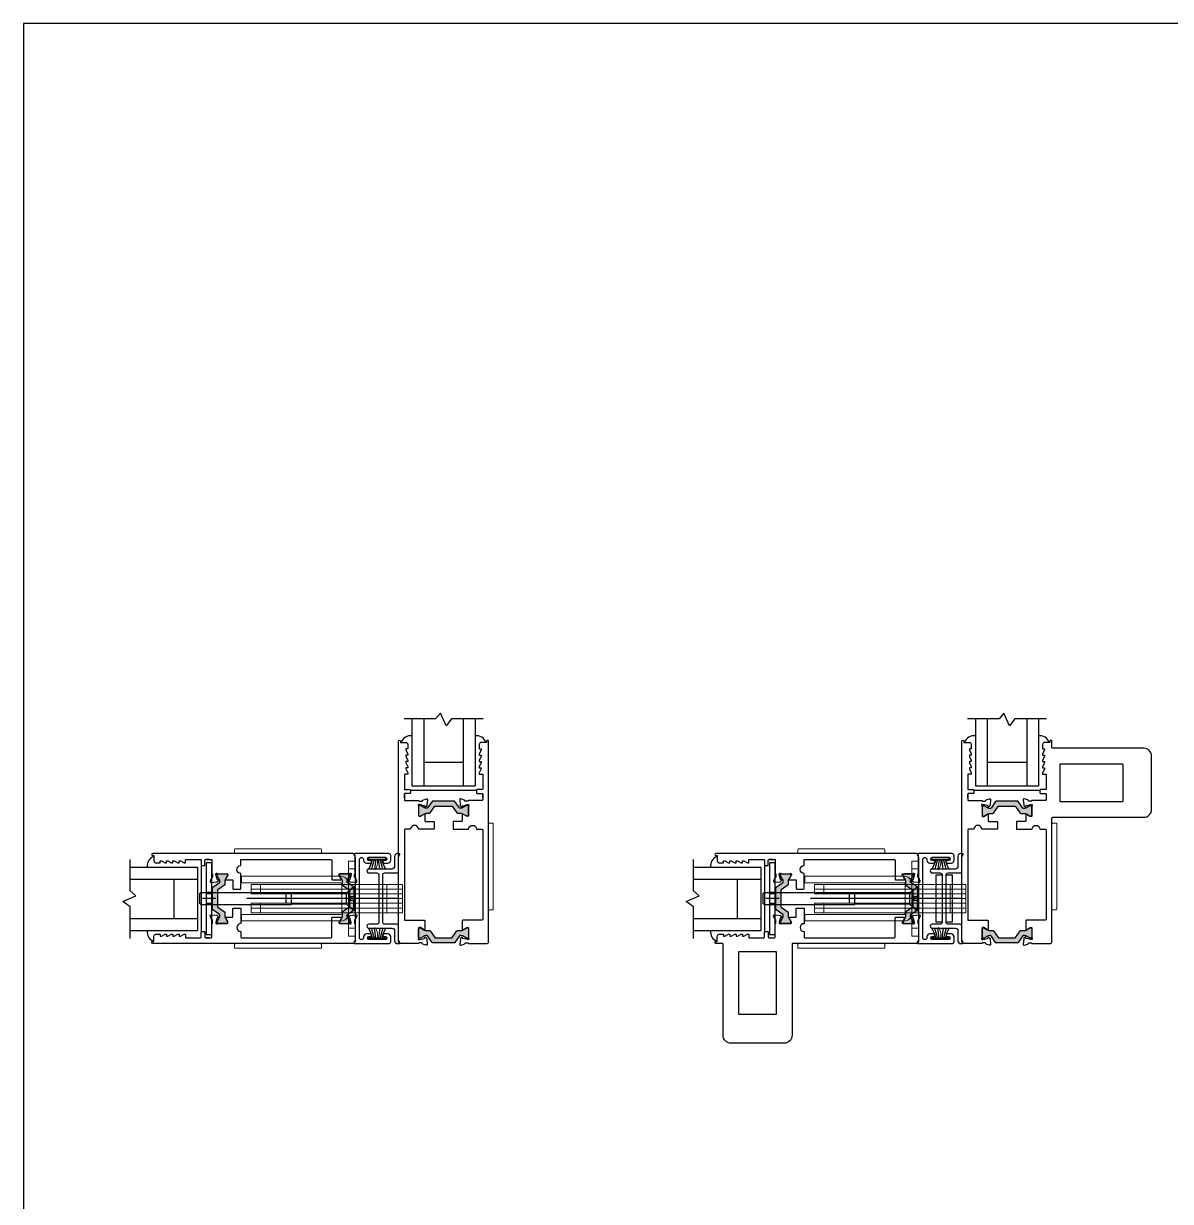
# Model space of a CAD drawing. Extents: x -60 to 43, y -8 to 33.
# Drawn here: x -19.94 to -1.78, y 14.77 to 33.43 of the extents above; entities that cross this region are included whole.
import ezdxf

# ---------------------------------------------------------------- set-up
doc = ezdxf.new("R2010")
doc.units = 0
doc.header["$LTSCALE"] = 0.25
doc.header["$MEASUREMENT"] = 0
doc.layers.get('0').update_dxf_attribs({"linetype": 'CONTINUOUS'})
for name, color, linetype in [('GLASS-VINYL', 7, 'CONTINUOUS'), ('I-STRUT', 7, 'CONTINUOUS'), ('SEAL', 7, 'CONTINUOUS'), ('TRACK', 7, 'CONTINUOUS'), ('VENT', 5, 'CONTINUOUS')]:
    doc.layers.add(name, color=color, linetype=linetype)
doc.layers.add('NO PLOT', color=40, linetype='CONTINUOUS', plot=False)
doc.styles.get("Standard").update_dxf_attribs({"font": 'simplex.shx'})

# ---------------------------------------------------------------- blocks, each defined once
blk = doc.blocks.new('*U63')
for centre, radius, start, end in [((-0.303, 1.135), 1.112, 287.4409, 295.9325), ((-0.19, 1.188), 1.16, 280.9256, 288.7507), ((-0.031, 1.124), 1.102, 273.1709, 281.1969), ((-0.031, -1.124), 1.102, 78.8031, 86.8291), ((-0.19, -1.188), 1.16, 71.2493, 79.0744), ((-0.303, -1.135), 1.112, 64.0675, 72.5591)]:
    blk.add_arc(centre, radius, start, end)
at = {"layer": 'SEAL'}
blk.add_lwpolyline([(0, -0.135), (0, 0.135), (0.03, 0.135), (0.03, -0.135)], close=True, dxfattribs=at)
at = {"layer": 'SEAL', "const_width": 0.015}
blk.add_lwpolyline([(0.03, 0, 0.219791), (0.196, 0.034)], format="xyb", dxfattribs=at)
at = {"flags": 9}
for tag, p in [('MANUFACTURER_PART_#', (0, -0.199)), ('FLEETWOOD_PART_#', (-0.001, -0.249))]:
    blk.add_attdef(tag, p, '', height=0.0312, dxfattribs=at)
blk = doc.blocks.new('Yoke Strike Plate')
for points in [[(-0.094, -0.375), (-0.094, 0.375), (0, 0.375), (0, -0.375)], [(0.062, -0.375), (0.062, 0.375), (0.156, 0.375), (0.156, -0.375)]]:
    blk.add_lwpolyline(points, close=True)
blk = doc.blocks.new('24889_20mmX6mm_Std_I-Strut')
at = {"layer": 'I-STRUT'}
h = blk.add_hatch(color=256, dxfattribs=at)
h.dxf.hatch_style = 1
h.paths.add_polyline_path([(0.252, 0.109, -0.103471), (0.256, 0.112, -0.13774), (0.262, 0.114), (0.276, 0.114, -0.131652), (0.299, 0.108), (0.362, 0.072, 0.131652), (0.366, 0.071), (0.378, 0.071, 0.414214), (0.394, 0.087), (0.394, 0.22, 0.414214), (0.378, 0.236), (0.366, 0.236, 0.131652), (0.362, 0.235), (0.299, 0.199, -0.131652), (0.276, 0.193), (0.221, 0.193, 0.244698), (0.211, 0.188), (0.137, 0.082, -0.244698), (0.131, 0.079), (-0.131, 0.079, -0.244698), (-0.137, 0.082), (-0.211, 0.188, 0.244698), (-0.221, 0.193), (-0.276, 0.193, -0.131652), (-0.299, 0.199), (-0.323, 0.213), (-0.362, 0.235, 0.131652), (-0.366, 0.236), (-0.378, 0.236, 0.414214), (-0.394, 0.22), (-0.394, 0.087, 0.414214), (-0.378, 0.071), (-0.366, 0.071, 0.131652), (-0.362, 0.072), (-0.323, 0.094), (-0.299, 0.108, -0.131652), (-0.276, 0.114), (-0.262, 0.114, -0.244698), (-0.252, 0.109), (-0.179, 0.005, 0.244698), (-0.17, 0), (0.17, 0, 0.244698), (0.179, 0.005)])
for p, q in [((-0.394, 0.087), (-0.394, 0.22)), ((-0.378, 0.236), (-0.366, 0.236)), ((-0.362, 0.235), (-0.323, 0.213)), ((-0.323, 0.213), (-0.299, 0.199)), ((-0.276, 0.193), (-0.221, 0.193)), ((-0.211, 0.188), (-0.137, 0.082)), ((0.137, 0.082), (0.211, 0.188)), ((0.221, 0.193), (0.276, 0.193)), ((0.299, 0.199), (0.362, 0.235)), ((0.366, 0.236), (0.378, 0.236)), ((0.394, 0.22), (0.394, 0.087)), ((-0.366, 0.071), (-0.378, 0.071)), ((-0.323, 0.094), (-0.362, 0.072)), ((-0.299, 0.108), (-0.323, 0.094)), ((-0.262, 0.114), (-0.276, 0.114)), ((-0.179, 0.005), (-0.252, 0.109)), ((0.17, 0), (-0.17, 0)), ((-0.131, 0.079), (0.131, 0.079)), ((0.252, 0.109), (0.179, 0.005)), ((0.276, 0.114), (0.262, 0.114)), ((0.362, 0.072), (0.299, 0.108)), ((0.378, 0.071), (0.366, 0.071))]:
    blk.add_line(p, q, dxfattribs=at)
for centre, radius, start, end in [((-0.378, 0.22), 0.0157, 90, 180), ((-0.366, 0.228), 0.00827, 60, 90), ((-0.276, 0.24), 0.0472, 240, 270), ((-0.221, 0.181), 0.0118, 35, 90), ((0.221, 0.181), 0.0118, 90, 145), ((0.276, 0.24), 0.0472, 270, 300), ((0.366, 0.228), 0.00827, 90, 120), ((0.378, 0.22), 0.0157, 360, 90), ((-0.378, 0.087), 0.0157, 180, 270), ((-0.366, 0.079), 0.00827, 270, 300), ((-0.276, 0.067), 0.0472, 90, 120), ((-0.262, 0.102), 0.0118, 35, 90), ((-0.17, 0.012), 0.0118, 215, 270), ((-0.131, 0.087), 0.00787, 215, 270), ((0.131, 0.087), 0.00787, 270, 325), ((0.17, 0.012), 0.0118, 270, 325), ((0.262, 0.102), 0.0118, 121.3703, 145), ((0.262, 0.102), 0.0118, 90, 121.3703), ((0.276, 0.067), 0.0472, 60, 90), ((0.366, 0.079), 0.00827, 240, 270), ((0.378, 0.087), 0.0157, 270, 360)]:
    blk.add_arc(centre, radius, start, end, dxfattribs=at)
blk = doc.blocks.new('3779-1_HP-T_Archetype_Narrow_Lock_Stile_Component-1')
for points in [[(2.968, -1.753, 0.414214), (3.093, -1.628), (3.093, -0.185, -0.414214), (3.103, -0.175), (3.205, -0.175, 1), (3.205, -0.143), (3.195, -0.143, -0.414214), (3.185, -0.133), (3.185, -0.058, 0.414214), (3.154, -0.027), (3.085, -0.027), (3.085, -0.057), (3.065, -0.057), (3.005, -0.027), (2.985, -0.027), (2.985, -0.057), (2.965, -0.057), (2.905, -0.027), (2.885, -0.027), (2.885, -0.057), (2.865, -0.057), (2.805, -0.027), (2.785, -0.027), (2.785, -0.057), (2.765, -0.057), (2.705, -0.027), (2.685, -0.027), (2.685, -0.082), (2.449, -0.082, -0.414214), (2.439, -0.072), (2.439, 0.005, 0.414214), (2.429, 0.015), (2.387, 0.015, 0.414214), (2.377, 0.005), (2.377, -0.072, -0.414214), (2.367, -0.082), (2.277, -0.082, -0.414214), (2.267, -0.072), (2.267, 0.144, -0.414214), (2.255, 0.155), (2.255, 0.19, -0.359508), (2.265, 0.202, 0.263725), (2.274, 0.209), (2.293, 0.264), (2.293, 0.264, 0.548619), (2.281, 0.279), (2.19, 0.271, 0.176327), (2.183, 0.268), (2.169, 0.254, 0.57735), (2.172, 0.241), (2.176, 0.24, -0.267949), (2.185, 0.232), (2.204, 0.159, -0.065543), (2.204, 0.156), (2.204, 0.148, -0.6885), (2.184, 0.14, 0.213422), (2.175, 0.144), (2.023, 0.144, -0.414214), (2.011, 0.155), (2.011, 0.164, -0.137872), (2.013, 0.17), (2.049, 0.229, 0.585524), (2.042, 0.241), (1.94, 0.241, -0.414214), (1.935, 0.246), (1.935, 0.377, 0.414214), (1.925, 0.387), (1.82, 0.387, 0.414214), (1.81, 0.377), (1.81, 0.14, -1), (1.81, 0.015), (1.81, -0.072, -0.414214), (1.8, -0.082), (0.38, -0.082, -0.406968), (0.37, -0.072), (0.37, 0.231, 0.414214), (0.36, 0.241), (0.225, 0.241, 0.585524), (0.218, 0.229), (0.254, 0.17, -0.137872), (0.256, 0.164), (0.256, 0.155, -0.414214), (0.244, 0.144), (0.092, 0.144, 0.213422), (0.083, 0.14, -0.6885), (0.063, 0.148), (0.063, 0.156, -0.065543), (0.063, 0.159), (0.082, 0.232, -0.267949), (0.091, 0.24), (0.095, 0.241, 0.57735), (0.098, 0.254), (0.084, 0.268, 0.176327), (0.077, 0.271), (-0.014, 0.279, 0.548619), (-0.026, 0.264), (-0.026, 0.264), (-0.007, 0.209, 0.263725), (0.002, 0.202, -0.359508), (0.012, 0.19), (0.012, 0.155, -0.414214), (0, 0.144), (0, -0.144, 0.414214), (0.031, -0.175), (1.99, -0.175, -0.414214), (2, -0.185), (2, -1.628, 0.414214), (2.125, -1.753)], [(2.25, -0.31), (2.25, -1.29, 0.414214), (2.26, -1.3), (2.833, -1.3, 0.414214), (2.843, -1.29), (2.843, -0.31, 0.414214), (2.833, -0.3), (2.26, -0.3, 0.414214)]]:
    blk.add_lwpolyline(points, format="xyb", close=True)
blk = doc.blocks.new('3773-1_Lock_Stile_Component-1')
blk.add_lwpolyline([(2.309, 0.082), (2.367, 0.082), (2.277, 0.082, 0.414214), (2.267, 0.072), (2.267, -0.144, 0.414214), (2.255, -0.155), (2.255, -0.19, 0.359508), (2.265, -0.202, -0.263725), (2.274, -0.209), (2.293, -0.264), (2.293, -0.264, -0.548619), (2.281, -0.279), (2.19, -0.271, -0.176327), (2.183, -0.268), (2.169, -0.254, -0.57735), (2.172, -0.241), (2.176, -0.24, 0.267949), (2.185, -0.232), (2.204, -0.159, 0.065543), (2.204, -0.156), (2.204, -0.148, 0.6885), (2.184, -0.14, -0.213422), (2.175, -0.144), (2.023, -0.144, 0.414214), (2.011, -0.155), (2.011, -0.164, 0.137872), (2.013, -0.17), (2.049, -0.229, -0.585524), (2.042, -0.241), (1.945, -0.241, 0.414214), (1.935, -0.251), (1.935, -0.377, -0.414214), (1.925, -0.387), (1.82, -0.387, -0.414214), (1.81, -0.377), (1.81, -0.14, 1), (1.81, -0.015), (1.81, 0.072, 0.414214), (1.8, 0.082), (0.38, 0.082, 0.406968), (0.37, 0.072), (0.37, -0.231, -0.414214), (0.36, -0.241), (0.225, -0.241, -0.585524), (0.218, -0.229), (0.254, -0.17, 0.137872), (0.256, -0.164), (0.256, -0.155, 0.414214), (0.244, -0.144), (0.092, -0.144, -0.213422), (0.083, -0.14, 0.6885), (0.063, -0.148), (0.063, -0.156, 0.065543), (0.063, -0.159), (0.082, -0.232, 0.267949), (0.091, -0.24), (0.095, -0.241, -0.57735), (0.098, -0.254), (0.084, -0.268, -0.176327), (0.077, -0.271), (-0.014, -0.279, -0.548619), (-0.026, -0.264), (-0.026, -0.264), (-0.007, -0.209, -0.263725), (0.002, -0.202, 0.359508), (0.012, -0.19), (0.012, -0.155, 0.414214), (0, -0.144), (0, 0.144, -0.414214), (0.031, 0.175), (3.205, 0.175, -1), (3.205, 0.143), (3.185, 0.143), (3.185, 0.058, -0.414214), (3.154, 0.027), (3.085, 0.027), (3.085, 0.057), (3.065, 0.057), (3.005, 0.027), (2.985, 0.027), (2.985, 0.057), (2.965, 0.057), (2.905, 0.027), (2.885, 0.027), (2.885, 0.057), (2.865, 0.057), (2.805, 0.027), (2.785, 0.027), (2.785, 0.057), (2.765, 0.057), (2.705, 0.027), (2.685, 0.027), (2.685, 0.082), (2.449, 0.082, 0.414214), (2.439, 0.072), (2.439, -0.005, -0.414214), (2.429, -0.015), (2.387, -0.015, -0.414214), (2.377, -0.005), (2.377, 0.072, 0.414214), (2.367, 0.082)], format="xyb")
blk = doc.blocks.new('3780-HP1-T-Archetype_Narrow_Lock_Stile')
for name, p in [('3773-1_Lock_Stile_Component-1', (0.058, 0.538)), ('3779-1_HP-T_Archetype_Narrow_Lock_Stile_Component-1', (0.058, -0.538))]:
    blk.add_blockref(name, p)
at = {"layer": 'I-STRUT', "rotation": 270}
blk.add_blockref('24889_20mmX6mm_Std_I-Strut', (0.07, 0), dxfattribs=at)
at = {"layer": 'I-STRUT', "xscale": -1, "rotation": 90}
blk.add_blockref('24889_20mmX6mm_Std_I-Strut', (2.313, 0), dxfattribs=at)
blk = doc.blocks.new('HP1-T-Archetype-Narrow-Lock-Stile')
at = {"color": 7, "linetype": 'Continuous', "lineweight": 15}
for p, q in [((0.806, 0.778), (0.806, 0.723)), ((0.931, 0.788), (0.816, 0.788)), ((2.056, 0.788), (0.931, 0.788)), ((2.171, 0.788), (2.056, 0.788)), ((2.181, 0.778), (2.181, 0.723)), ((0.273, 0.594), (0.378, 0.594)), ((0.273, 0.469), (0.273, 0.594)), ((0.378, 0.594), (0.378, 0.469)), ((0.378, 0.469), (0.273, 0.469)), ((0.273, -0.469), (0.273, 0.469)), ((0.378, -0.469), (0.378, 0.469)), ((-0.479, 0.225), (-0.479, -0.225)), ((-0.479, 0.225), (1.921, 0.225)), ((-0.229, -0.225), (-0.229, 0.225)), ((0.483, -0.237), (0.483, 0.236)), ((2.073, 0.355), (0.497, 0.355)), ((0.497, 0.25), (2.073, 0.25)), ((2.059, 0.25), (1.659, 0.25)), ((1.771, 0.225), (1.771, 0.075)), ((1.921, 0.225), (1.921, 0.075)), ((2.073, 0.25), (2.073, 0.355)), ((1.921, 0.15), (-0.479, 0.15)), ((1.921, 0.075), (-0.479, 0.075)), ((1.369, 0), (-0.479, 0)), ((-0.479, -0.075), (1.921, -0.075)), ((-0.479, -0.15), (1.921, -0.15)), ((1.771, -0.075), (1.771, -0.225)), ((1.921, -0.075), (1.921, -0.225)), ((1.921, -0.225), (-0.479, -0.225)), ((2.073, -0.25), (0.497, -0.25)), ((0.497, -0.355), (2.073, -0.355)), ((2.059, -0.25), (1.659, -0.25)), ((2.073, -0.25), (2.073, -0.355)), ((0.273, -0.469), (0.378, -0.469)), ((0.273, -0.594), (0.273, -0.469)), ((0.378, -0.469), (0.378, -0.594)), ((0.378, -0.594), (0.273, -0.594)), ((0.806, -0.778), (0.806, -0.723)), ((2.181, -0.778), (2.181, -0.723)), ((0.931, -0.788), (0.816, -0.788)), ((2.056, -0.788), (0.931, -0.788)), ((2.171, -0.788), (2.056, -0.788))]:
    blk.add_line(p, q, dxfattribs=at)
at = {"color": 7, "ltscale": 0.5}
for p, q in [((0.366, 0.125), (0.273, 0.205)), ((2.54, 0.095), (2.63, 0.095)), ((2.555, 0.08), (2.54, 0.095)), ((2.615, 0.08), (2.555, 0.08)), ((2.615, 0.08), (2.63, 0.095)), ((0.273, -0.206), (0.366, -0.125)), ((2.54, -0.095), (2.555, -0.08)), ((2.54, -0.095), (2.63, -0.095)), ((2.555, -0.08), (2.615, -0.08)), ((2.63, -0.095), (2.615, -0.08))]:
    blk.add_line(p, q, dxfattribs=at)
at = {"color": 7}
for p, q in [((0.412, 0.089), (0.291, 0.192)), ((0.291, 0.192), (0.291, 0.03)), ((0.291, 0.03), (0.344, 0.03)), ((0.344, -0.03), (0.344, 0.03)), ((0.412, 0.089), (1.282, 0.089)), ((0.412, -0.089), (0.412, 0.089)), ((1.369, 0.075), (1.369, -0.075)), ((-0.414, 0), (0.273, 0)), ((0.019, 0), (1.985, 0)), ((0.291, -0.193), (0.291, -0.03)), ((0.291, -0.03), (0.344, -0.03)), ((0.412, -0.089), (0.291, -0.193)), ((0.412, -0.089), (1.282, -0.089))]:
    blk.add_line(p, q, dxfattribs=at)
at = {"color": 7, "ltscale": 0.3}
blk.add_line((2.48, 0), (2.69, 0), dxfattribs=at)
blk.add_lwpolyline([(2.54, 0.568), (2.63, 0.568), (2.63, -0.568), (2.54, -0.568)], close=True)
at = {"color": 7}
blk.add_lwpolyline([(2.717, -0.093), (1.282, -0.093), (1.282, 0.093), (2.717, 0.093), (2.735, 0.075), (2.735, -0.075)], close=True, dxfattribs=at)
at = {"color": 7, "linetype": 'Continuous', "lineweight": 15}
for centre, radius, start, end in [((0.816, 0.778), 0.01, 90, 180), ((2.171, 0.778), 0.01, 0, 90), ((0.816, 0.723), 0.01, 180, 270), ((2.171, 0.723), 0.01, 270, 0), ((0.497, 0.236), 0.118, 90, 180), ((0.497, 0.236), 0.0135, 90, 180), ((0.497, -0.237), 0.119, 180, 270), ((0.497, -0.237), 0.0135, 180, 270), ((0.816, -0.723), 0.01, 90, 180), ((2.171, -0.723), 0.01, 0, 90), ((0.816, -0.778), 0.01, 180, 270), ((2.171, -0.778), 0.01, 270, 0)]:
    blk.add_arc(centre, radius, start, end, dxfattribs=at)
blk.add_blockref('3780-HP1-T-Archetype_Narrow_Lock_Stile', (0.216, 0))
blk = doc.blocks.new('3070CR-Archetype-Narrow-Latch_Lead-Stile')
h = blk.add_hatch(color=7)
h.dxf.hatch_style = 1
h.paths.add_polyline_path([(0.364, 0.131, -0.244698), (0.367, 0.137), (0.473, 0.211, 0.244698), (0.478, 0.221), (0.478, 0.276, -0.131652), (0.485, 0.299), (0.498, 0.323), (0.52, 0.362, 0.131652), (0.522, 0.366), (0.522, 0.378, 0.414214), (0.506, 0.394), (0.372, 0.394, 0.414214), (0.356, 0.378), (0.356, 0.366, 0.131652), (0.357, 0.362), (0.38, 0.323), (0.393, 0.299, -0.131652), (0.399, 0.276), (0.399, 0.262, -0.244698), (0.394, 0.252), (0.29, 0.179, 0.244698), (0.285, 0.17), (0.285, -0.17, 0.244698), (0.29, -0.179), (0.394, -0.252, -0.103471), (0.398, -0.256, -0.13774), (0.399, -0.262), (0.399, -0.276, -0.131652), (0.393, -0.299), (0.357, -0.362, 0.131652), (0.356, -0.366), (0.356, -0.378, 0.414214), (0.372, -0.394), (0.506, -0.394, 0.414214), (0.522, -0.378), (0.522, -0.366, 0.137872), (0.52, -0.361), (0.52, -0.361), (0.485, -0.299, -0.131652), (0.478, -0.276), (0.478, -0.221, 0.244698), (0.473, -0.211), (0.367, -0.137, -0.244698), (0.364, -0.131)])
h = blk.add_hatch(color=7)
h.dxf.hatch_style = 1
h.paths.add_polyline_path([(2.53, 0.17, 0.244698), (2.525, 0.179), (2.421, 0.252, -0.244698), (2.416, 0.262), (2.416, 0.276, -0.131652), (2.422, 0.299), (2.436, 0.323), (2.458, 0.362, 0.131652), (2.459, 0.366), (2.459, 0.378, 0.414214), (2.444, 0.394), (2.31, 0.394, 0.414214), (2.294, 0.378), (2.294, 0.366, 0.131652), (2.295, 0.362), (2.318, 0.323), (2.331, 0.299, -0.131652), (2.337, 0.276), (2.337, 0.221, 0.244698), (2.342, 0.211), (2.448, 0.137, -0.244698), (2.452, 0.131), (2.452, -0.131, -0.244698), (2.448, -0.137), (2.342, -0.211, 0.244698), (2.337, -0.221), (2.337, -0.276, -0.131652), (2.331, -0.299), (2.295, -0.362, 0.131652), (2.294, -0.366), (2.294, -0.378, 0.414214), (2.31, -0.394), (2.444, -0.394, 0.414214), (2.459, -0.378), (2.459, -0.366, 0.131652), (2.458, -0.362), (2.422, -0.299, -0.131652), (2.416, -0.276), (2.416, -0.262, -0.13774), (2.418, -0.256, -0.103471), (2.421, -0.252), (2.525, -0.179, 0.244698), (2.53, -0.17)])
at = {"color": 7, "linetype": 'Continuous', "lineweight": 15}
for p, q in [((0.806, 0.778), (0.806, 0.723)), ((0.931, 0.788), (0.816, 0.788)), ((2.056, 0.788), (0.931, 0.788)), ((2.171, 0.788), (2.056, 0.788)), ((2.181, 0.778), (2.181, 0.723)), ((0.273, 0.594), (0.378, 0.594)), ((0.273, 0.469), (0.273, 0.594)), ((0.378, 0.594), (0.378, 0.469)), ((0.378, 0.469), (0.273, 0.469)), ((0.273, -0.469), (0.273, 0.469)), ((0.378, -0.469), (0.378, 0.469)), ((-0.479, 0.225), (-0.479, -0.225)), ((-0.479, 0.225), (1.921, 0.225)), ((-0.229, -0.225), (-0.229, 0.225)), ((0.483, -0.237), (0.483, 0.236)), ((2.073, 0.355), (0.497, 0.355)), ((0.497, 0.25), (2.073, 0.25)), ((2.059, 0.25), (1.659, 0.25)), ((1.771, 0.225), (1.771, 0.075)), ((1.921, 0.225), (1.921, 0.075)), ((2.073, 0.25), (2.073, 0.355)), ((1.921, 0.15), (-0.479, 0.15)), ((1.921, 0.075), (-0.479, 0.075)), ((1.369, 0), (-0.479, 0)), ((-0.479, -0.075), (1.921, -0.075)), ((-0.479, -0.15), (1.921, -0.15)), ((1.771, -0.075), (1.771, -0.225)), ((1.921, -0.075), (1.921, -0.225)), ((1.921, -0.225), (-0.479, -0.225)), ((2.073, -0.25), (0.497, -0.25)), ((0.497, -0.355), (2.073, -0.355)), ((2.059, -0.25), (1.659, -0.25)), ((2.073, -0.25), (2.073, -0.355)), ((0.273, -0.469), (0.378, -0.469)), ((0.273, -0.594), (0.273, -0.469)), ((0.378, -0.469), (0.378, -0.594)), ((0.378, -0.594), (0.273, -0.594)), ((0.806, -0.778), (0.806, -0.723)), ((2.181, -0.778), (2.181, -0.723)), ((0.931, -0.788), (0.816, -0.788)), ((2.056, -0.788), (0.931, -0.788)), ((2.171, -0.788), (2.056, -0.788))]:
    blk.add_line(p, q, dxfattribs=at)
at = {"ltscale": 0.5}
for p, q in [((0.366, 0.125), (0.273, 0.205)), ((2.54, 0.095), (2.63, 0.095)), ((2.555, 0.08), (2.54, 0.095)), ((2.615, 0.08), (2.555, 0.08)), ((2.615, 0.08), (2.63, 0.095)), ((0.273, -0.206), (0.366, -0.125)), ((2.54, -0.095), (2.555, -0.08)), ((2.54, -0.095), (2.63, -0.095)), ((2.555, -0.08), (2.615, -0.08)), ((2.63, -0.095), (2.615, -0.08))]:
    blk.add_line(p, q, dxfattribs=at)
for p, q in [((0.412, 0.089), (0.291, 0.192)), ((0.291, 0.192), (0.291, 0.03)), ((0.291, 0.03), (0.344, 0.03)), ((0.344, -0.03), (0.344, 0.03)), ((0.412, 0.089), (1.282, 0.089)), ((0.412, -0.089), (0.412, 0.089)), ((1.369, 0.075), (1.369, -0.075)), ((-0.414, 0), (0.273, 0)), ((0.019, 0), (1.985, 0)), ((0.291, -0.193), (0.291, -0.03)), ((0.291, -0.03), (0.344, -0.03)), ((0.412, -0.089), (0.291, -0.193)), ((0.412, -0.089), (1.282, -0.089))]:
    blk.add_line(p, q)
at = {"ltscale": 0.3}
blk.add_line((2.48, 0), (2.69, 0), dxfattribs=at)
at = {"color": 5}
for points in [[(2.583, 0.62), (2.64, 0.62), (2.55, 0.62, 0.414214), (2.54, 0.61), (2.54, 0.394, 0.414214), (2.529, 0.382), (2.529, 0.346, 0.359508), (2.538, 0.335, -0.263725), (2.547, 0.327), (2.567, 0.272, -0.548619), (2.555, 0.256), (2.462, 0.264, -0.176327), (2.455, 0.268), (2.44, 0.282, -0.57735), (2.444, 0.295), (2.448, 0.296, 0.267949), (2.457, 0.305), (2.477, 0.38, 0.065543), (2.477, 0.383), (2.477, 0.39, 0.6885), (2.457, 0.398, -0.213422), (2.448, 0.394), (2.302, 0.394, 0.414214), (2.29, 0.382), (2.29, 0.373, 0.137872), (2.292, 0.367), (2.325, 0.307, -0.585524), (2.319, 0.295), (2.218, 0.295, 0.414214), (2.208, 0.285), (2.208, 0.16, -0.414214), (2.198, 0.15), (2.093, 0.15, -0.414214), (2.083, 0.16), (2.083, 0.397, 1), (2.083, 0.522), (2.083, 0.61, 0.414214), (2.073, 0.62), (0.653, 0.62, 0.406968), (0.643, 0.609), (0.643, 0.307, -0.414214), (0.633, 0.297), (0.498, 0.297, -0.585524), (0.491, 0.309), (0.527, 0.367, 0.137872), (0.529, 0.374), (0.529, 0.382, 0.414214), (0.517, 0.394), (0.365, 0.394, -0.213422), (0.356, 0.398, 0.6885), (0.336, 0.39), (0.336, 0.381, 0.065543), (0.336, 0.378), (0.356, 0.306, 0.267949), (0.364, 0.298), (0.368, 0.297, -0.57735), (0.372, 0.284), (0.358, 0.27, -0.176327), (0.351, 0.266), (0.259, 0.258, -0.548619), (0.247, 0.274), (0.247, 0.274), (0.267, 0.328, -0.263725), (0.276, 0.336, 0.359508), (0.285, 0.347), (0.285, 0.382, 0.414214), (0.273, 0.394), (0.273, 0.681, -0.414214), (0.305, 0.713), (3.478, 0.713, -1), (3.478, 0.681), (3.458, 0.681), (3.458, 0.596, -0.414214), (3.427, 0.565), (3.358, 0.565), (3.358, 0.595), (3.338, 0.595), (3.278, 0.565), (3.258, 0.565), (3.258, 0.595), (3.238, 0.595), (3.178, 0.565), (3.158, 0.565), (3.158, 0.595), (3.138, 0.595), (3.078, 0.565), (3.058, 0.565), (3.058, 0.595), (3.038, 0.595), (2.978, 0.565), (2.958, 0.565), (2.958, 0.62), (2.722, 0.62, 0.414214), (2.712, 0.61), (2.712, 0.533, -0.414214), (2.702, 0.523), (2.66, 0.523, -0.414214), (2.65, 0.533), (2.65, 0.61, 0.414214), (2.64, 0.62)], [(2.583, -0.62), (2.64, -0.62), (2.55, -0.62, -0.414214), (2.54, -0.61), (2.54, -0.394, -0.414214), (2.529, -0.382), (2.529, -0.346, -0.359508), (2.538, -0.335, 0.263725), (2.547, -0.327), (2.567, -0.272, 0.548619), (2.555, -0.256), (2.462, -0.264, 0.176327), (2.455, -0.268), (2.44, -0.282, 0.57735), (2.444, -0.295), (2.448, -0.296, -0.267949), (2.457, -0.305), (2.477, -0.38, -0.065543), (2.477, -0.383), (2.477, -0.39, -0.6885), (2.457, -0.398, 0.213422), (2.448, -0.394), (2.302, -0.394, -0.414214), (2.29, -0.382), (2.29, -0.373, -0.137872), (2.292, -0.367), (2.325, -0.307, 0.585524), (2.319, -0.295), (2.218, -0.295, -0.414214), (2.208, -0.285), (2.208, -0.16, 0.414214), (2.198, -0.15), (2.093, -0.15, 0.414214), (2.083, -0.16), (2.083, -0.397, -1), (2.083, -0.522), (2.083, -0.61, -0.414214), (2.073, -0.62), (0.653, -0.62, -0.406968), (0.643, -0.609), (0.643, -0.307, 0.414214), (0.633, -0.297), (0.498, -0.297, 0.585524), (0.491, -0.309), (0.527, -0.367, -0.137872), (0.529, -0.374), (0.529, -0.382, -0.414214), (0.517, -0.394), (0.365, -0.394, 0.213422), (0.356, -0.398, -0.6885), (0.336, -0.39), (0.336, -0.381, -0.065543), (0.336, -0.378), (0.356, -0.306, -0.267949), (0.364, -0.298), (0.368, -0.297, 0.57735), (0.372, -0.284), (0.358, -0.27, 0.176327), (0.351, -0.266), (0.259, -0.258, 0.548619), (0.247, -0.274), (0.247, -0.274), (0.267, -0.328, 0.263725), (0.276, -0.336, -0.359508), (0.285, -0.347), (0.285, -0.382, -0.414214), (0.273, -0.394), (0.273, -0.681, 0.414214), (0.305, -0.713), (3.478, -0.713, 1), (3.478, -0.681), (3.458, -0.681), (3.458, -0.596, 0.414214), (3.427, -0.565), (3.358, -0.565), (3.358, -0.595), (3.338, -0.595), (3.278, -0.565), (3.258, -0.565), (3.258, -0.595), (3.238, -0.595), (3.178, -0.565), (3.158, -0.565), (3.158, -0.595), (3.138, -0.595), (3.078, -0.565), (3.058, -0.565), (3.058, -0.595), (3.038, -0.595), (2.978, -0.565), (2.958, -0.565), (2.958, -0.62), (2.722, -0.62, -0.414214), (2.712, -0.61), (2.712, -0.533, 0.414214), (2.702, -0.523), (2.66, -0.523, 0.414214), (2.65, -0.533), (2.65, -0.61, -0.414214), (2.64, -0.62)]]:
    blk.add_lwpolyline(points, format="xyb", dxfattribs=at)
for points in [[(2.54, 0.568), (2.63, 0.568), (2.63, -0.568), (2.54, -0.568)], [(2.717, -0.093), (1.282, -0.093), (1.282, 0.093), (2.717, 0.093), (2.735, 0.075), (2.735, -0.075)]]:
    blk.add_lwpolyline(points, close=True)
at = {"color": 7, "lineweight": 30}
for points in [[(0.364, 0.131), (0.364, -0.131, 0.244698), (0.367, -0.137), (0.473, -0.211, -0.244698), (0.478, -0.221), (0.478, -0.276, 0.131652), (0.485, -0.299), (0.52, -0.362, -0.131652), (0.522, -0.366), (0.522, -0.378, -0.414214), (0.506, -0.394), (0.372, -0.394, -0.414214), (0.356, -0.378), (0.356, -0.366, -0.131652), (0.357, -0.362), (0.393, -0.299, 0.131652), (0.399, -0.276), (0.399, -0.262, 0.13774), (0.398, -0.256, 0.103471), (0.394, -0.252), (0.29, -0.179, -0.244698), (0.285, -0.17), (0.285, 0.17, -0.244698), (0.29, 0.179), (0.394, 0.252, 0.244698), (0.399, 0.262), (0.399, 0.276, 0.131652), (0.393, 0.299), (0.38, 0.323), (0.357, 0.362, -0.131652), (0.356, 0.366), (0.356, 0.378, -0.414214), (0.372, 0.394), (0.506, 0.394, -0.414214), (0.522, 0.378), (0.522, 0.366, -0.131652), (0.52, 0.362), (0.498, 0.323), (0.485, 0.299, 0.131652), (0.478, 0.276), (0.478, 0.221, -0.244698), (0.473, 0.211), (0.367, 0.137, 0.244698)], [(2.452, 0.131), (2.452, -0.131, -0.244698), (2.448, -0.137), (2.342, -0.211, 0.244698), (2.337, -0.221), (2.337, -0.276, -0.131652), (2.331, -0.299), (2.295, -0.362, 0.131652), (2.294, -0.366), (2.294, -0.378, 0.414214), (2.31, -0.394), (2.444, -0.394, 0.414214), (2.459, -0.378), (2.459, -0.366, 0.131652), (2.458, -0.362), (2.422, -0.299, -0.131652), (2.416, -0.276), (2.416, -0.262, -0.13774), (2.418, -0.256, -0.103471), (2.421, -0.252), (2.525, -0.179, 0.244698), (2.53, -0.17), (2.53, 0.17, 0.244698), (2.525, 0.179), (2.421, 0.252, -0.244698), (2.416, 0.262), (2.416, 0.276, -0.131652), (2.422, 0.299), (2.436, 0.323), (2.458, 0.362, 0.131652), (2.459, 0.366), (2.459, 0.378, 0.414214), (2.444, 0.394), (2.31, 0.394, 0.414214), (2.294, 0.378), (2.294, 0.366, 0.131652), (2.295, 0.362), (2.318, 0.323), (2.331, 0.299, -0.131652), (2.337, 0.276), (2.337, 0.221, 0.244698), (2.342, 0.211), (2.448, 0.137, -0.244698)]]:
    blk.add_lwpolyline(points, format="xyb", close=True, dxfattribs=at)
at = {"color": 7, "linetype": 'Continuous', "lineweight": 15}
for centre, radius, start, end in [((0.816, 0.778), 0.01, 90, 180), ((2.171, 0.778), 0.01, 0, 90), ((0.816, 0.723), 0.01, 180, 270), ((2.171, 0.723), 0.01, 270, 0), ((0.497, 0.236), 0.118, 90, 180), ((0.497, 0.236), 0.0135, 90, 180), ((0.497, -0.237), 0.119, 180, 270), ((0.497, -0.237), 0.0135, 180, 270), ((0.816, -0.723), 0.01, 90, 180), ((2.171, -0.723), 0.01, 0, 90), ((0.816, -0.778), 0.01, 180, 270), ((2.171, -0.778), 0.01, 270, 0)]:
    blk.add_arc(centre, radius, start, end, dxfattribs=at)
blk = doc.blocks.new('3773-Lead Stile')
h = blk.add_hatch(color=7)
h.dxf.hatch_style = 1
h.paths.add_polyline_path([(0.148, 0.131, -0.244698), (0.152, 0.137), (0.258, 0.211, 0.244698), (0.263, 0.221), (0.263, 0.276, -0.131652), (0.269, 0.299), (0.282, 0.323), (0.305, 0.362, 0.131652), (0.306, 0.366), (0.306, 0.378, 0.414214), (0.29, 0.394), (0.156, 0.394, 0.414214), (0.141, 0.378), (0.141, 0.366, 0.131652), (0.142, 0.362), (0.164, 0.323), (0.178, 0.299, -0.131652), (0.184, 0.276), (0.184, 0.262, -0.244698), (0.179, 0.252), (0.075, 0.179, 0.244698), (0.07, 0.17), (0.07, -0.17, 0.244698), (0.075, -0.179), (0.179, -0.252, -0.103471), (0.182, -0.256, -0.13774), (0.184, -0.262), (0.184, -0.276, -0.131652), (0.178, -0.299), (0.142, -0.362, 0.131652), (0.141, -0.366), (0.141, -0.378, 0.414214), (0.156, -0.394), (0.29, -0.394, 0.414214), (0.306, -0.378), (0.306, -0.366, 0.137872), (0.305, -0.361), (0.305, -0.361), (0.269, -0.299, -0.131652), (0.263, -0.276), (0.263, -0.221, 0.244698), (0.258, -0.211), (0.152, -0.137, -0.244698), (0.148, -0.131)])
h = blk.add_hatch(color=7)
h.dxf.hatch_style = 1
h.paths.add_polyline_path([(2.315, 0.17, 0.244698), (2.31, 0.179), (2.206, 0.252, -0.244698), (2.2, 0.262), (2.2, 0.276, -0.131652), (2.207, 0.299), (2.22, 0.323), (2.243, 0.362, 0.131652), (2.244, 0.366), (2.244, 0.378, 0.414214), (2.228, 0.394), (2.094, 0.394, 0.414214), (2.078, 0.378), (2.078, 0.366, 0.131652), (2.08, 0.362), (2.102, 0.323), (2.115, 0.299, -0.131652), (2.122, 0.276), (2.122, 0.221, 0.244698), (2.127, 0.211), (2.233, 0.137, -0.244698), (2.236, 0.131), (2.236, -0.131, -0.244698), (2.233, -0.137), (2.127, -0.211, 0.244698), (2.122, -0.221), (2.122, -0.276, -0.131652), (2.115, -0.299), (2.08, -0.362, 0.131652), (2.078, -0.366), (2.078, -0.378, 0.414214), (2.094, -0.394), (2.228, -0.394, 0.414214), (2.244, -0.378), (2.244, -0.366, 0.131652), (2.243, -0.362), (2.207, -0.299, -0.131652), (2.2, -0.276), (2.2, -0.262, -0.13774), (2.202, -0.256, -0.103471), (2.206, -0.252), (2.31, -0.179, 0.244698), (2.315, -0.17)])
for points in [[(2.367, 0.62), (2.425, 0.62), (2.335, 0.62, 0.414214), (2.325, 0.61), (2.325, 0.394, 0.414214), (2.313, 0.382), (2.313, 0.346, 0.359508), (2.323, 0.335, -0.263725), (2.331, 0.327), (2.352, 0.272, -0.548619), (2.339, 0.256), (2.246, 0.264, -0.176327), (2.239, 0.268), (2.225, 0.282, -0.57735), (2.228, 0.295), (2.233, 0.296, 0.267949), (2.241, 0.305), (2.261, 0.38, 0.065543), (2.262, 0.383), (2.262, 0.39, 0.6885), (2.241, 0.398, -0.213422), (2.232, 0.394), (2.086, 0.394, 0.414214), (2.075, 0.382), (2.075, 0.373, 0.137872), (2.076, 0.367), (2.11, 0.307, -0.585524), (2.103, 0.295), (2.003, 0.295, 0.414214), (1.993, 0.285), (1.993, 0.16, -0.414214), (1.983, 0.15), (1.878, 0.15, -0.414214), (1.868, 0.16), (1.868, 0.397, 1), (1.868, 0.522), (1.868, 0.61, 0.414214), (1.858, 0.62), (0.438, 0.62, 0.406968), (0.428, 0.609), (0.428, 0.307, -0.414214), (0.418, 0.297), (0.282, 0.297, -0.585524), (0.276, 0.309), (0.312, 0.367, 0.137872), (0.313, 0.374), (0.313, 0.382, 0.414214), (0.302, 0.394), (0.149, 0.394, -0.213422), (0.141, 0.398, 0.6885), (0.12, 0.39), (0.12, 0.381, 0.065543), (0.121, 0.378), (0.14, 0.306, 0.267949), (0.148, 0.298), (0.153, 0.297, -0.57735), (0.156, 0.284), (0.142, 0.27, -0.176327), (0.135, 0.266), (0.043, 0.258, -0.548619), (0.031, 0.274), (0.031, 0.274), (0.051, 0.328, -0.263725), (0.06, 0.336, 0.359508), (0.069, 0.347), (0.069, 0.382, 0.414214), (0.058, 0.394), (0.058, 0.681, -0.414214), (0.089, 0.713), (3.263, 0.713, -1), (3.263, 0.681), (3.243, 0.681), (3.243, 0.596, -0.414214), (3.212, 0.565), (3.143, 0.565), (3.143, 0.595), (3.123, 0.595), (3.063, 0.565), (3.043, 0.565), (3.043, 0.595), (3.023, 0.595), (2.963, 0.565), (2.943, 0.565), (2.943, 0.595), (2.923, 0.595), (2.863, 0.565), (2.843, 0.565), (2.843, 0.595), (2.823, 0.595), (2.763, 0.565), (2.743, 0.565), (2.743, 0.62), (2.507, 0.62, 0.414214), (2.497, 0.61), (2.497, 0.533, -0.414214), (2.487, 0.523), (2.445, 0.523, -0.414214), (2.435, 0.533), (2.435, 0.61, 0.414214), (2.425, 0.62)], [(2.367, -0.62), (2.425, -0.62), (2.335, -0.62, -0.414214), (2.325, -0.61), (2.325, -0.394, -0.414214), (2.313, -0.382), (2.313, -0.346, -0.359508), (2.323, -0.335, 0.263725), (2.331, -0.327), (2.352, -0.272, 0.548619), (2.339, -0.256), (2.246, -0.264, 0.176327), (2.239, -0.268), (2.225, -0.282, 0.57735), (2.228, -0.295), (2.233, -0.296, -0.267949), (2.241, -0.305), (2.261, -0.38, -0.065543), (2.262, -0.383), (2.262, -0.39, -0.6885), (2.241, -0.398, 0.213422), (2.232, -0.394), (2.086, -0.394, -0.414214), (2.075, -0.382), (2.075, -0.373, -0.137872), (2.076, -0.367), (2.11, -0.307, 0.585524), (2.103, -0.295), (2.003, -0.295, -0.414214), (1.993, -0.285), (1.993, -0.16, 0.414214), (1.983, -0.15), (1.878, -0.15, 0.414214), (1.868, -0.16), (1.868, -0.397, -1), (1.868, -0.522), (1.868, -0.61, -0.414214), (1.858, -0.62), (0.438, -0.62, -0.406968), (0.428, -0.609), (0.428, -0.307, 0.414214), (0.418, -0.297), (0.282, -0.297, 0.585524), (0.276, -0.309), (0.312, -0.367, -0.137872), (0.313, -0.374), (0.313, -0.382, -0.414214), (0.302, -0.394), (0.149, -0.394, 0.213422), (0.141, -0.398, -0.6885), (0.12, -0.39), (0.12, -0.381, -0.065543), (0.121, -0.378), (0.14, -0.306, -0.267949), (0.148, -0.298), (0.153, -0.297, 0.57735), (0.156, -0.284), (0.142, -0.27, 0.176327), (0.135, -0.266), (0.043, -0.258, 0.548619), (0.031, -0.274), (0.031, -0.274), (0.051, -0.328, 0.263725), (0.06, -0.336, -0.359508), (0.069, -0.347), (0.069, -0.382, -0.414214), (0.058, -0.394), (0.058, -0.681, 0.414214), (0.089, -0.713), (3.263, -0.713, 1), (3.263, -0.681), (3.243, -0.681), (3.243, -0.596, 0.414214), (3.212, -0.565), (3.143, -0.565), (3.143, -0.595), (3.123, -0.595), (3.063, -0.565), (3.043, -0.565), (3.043, -0.595), (3.023, -0.595), (2.963, -0.565), (2.943, -0.565), (2.943, -0.595), (2.923, -0.595), (2.863, -0.565), (2.843, -0.565), (2.843, -0.595), (2.823, -0.595), (2.763, -0.565), (2.743, -0.565), (2.743, -0.62), (2.507, -0.62, -0.414214), (2.497, -0.61), (2.497, -0.533, 0.414214), (2.487, -0.523), (2.445, -0.523, 0.414214), (2.435, -0.533), (2.435, -0.61, -0.414214), (2.425, -0.62)]]:
    blk.add_lwpolyline(points, format="xyb")
at = {"color": 7, "lineweight": 30}
for points in [[(0.148, 0.131), (0.148, -0.131, 0.244698), (0.152, -0.137), (0.258, -0.211, -0.244698), (0.263, -0.221), (0.263, -0.276, 0.131652), (0.269, -0.299), (0.305, -0.362, -0.131652), (0.306, -0.366), (0.306, -0.378, -0.414214), (0.29, -0.394), (0.156, -0.394, -0.414214), (0.141, -0.378), (0.141, -0.366, -0.131652), (0.142, -0.362), (0.178, -0.299, 0.131652), (0.184, -0.276), (0.184, -0.262, 0.13774), (0.182, -0.256, 0.103471), (0.179, -0.252), (0.075, -0.179, -0.244698), (0.07, -0.17), (0.07, 0.17, -0.244698), (0.075, 0.179), (0.179, 0.252, 0.244698), (0.184, 0.262), (0.184, 0.276, 0.131652), (0.178, 0.299), (0.164, 0.323), (0.142, 0.362, -0.131652), (0.141, 0.366), (0.141, 0.378, -0.414214), (0.156, 0.394), (0.29, 0.394, -0.414214), (0.306, 0.378), (0.306, 0.366, -0.131652), (0.305, 0.362), (0.282, 0.323), (0.269, 0.299, 0.131652), (0.263, 0.276), (0.263, 0.221, -0.244698), (0.258, 0.211), (0.152, 0.137, 0.244698)], [(2.236, 0.131), (2.236, -0.131, -0.244698), (2.233, -0.137), (2.127, -0.211, 0.244698), (2.122, -0.221), (2.122, -0.276, -0.131652), (2.115, -0.299), (2.08, -0.362, 0.131652), (2.078, -0.366), (2.078, -0.378, 0.414214), (2.094, -0.394), (2.228, -0.394, 0.414214), (2.244, -0.378), (2.244, -0.366, 0.131652), (2.243, -0.362), (2.207, -0.299, -0.131652), (2.2, -0.276), (2.2, -0.262, -0.13774), (2.202, -0.256, -0.103471), (2.206, -0.252), (2.31, -0.179, 0.244698), (2.315, -0.17), (2.315, 0.17, 0.244698), (2.31, 0.179), (2.206, 0.252, -0.244698), (2.2, 0.262), (2.2, 0.276, -0.131652), (2.207, 0.299), (2.22, 0.323), (2.243, 0.362, 0.131652), (2.244, 0.366), (2.244, 0.378, 0.414214), (2.228, 0.394), (2.094, 0.394, 0.414214), (2.078, 0.378), (2.078, 0.366, 0.131652), (2.08, 0.362), (2.102, 0.323), (2.115, 0.299, -0.131652), (2.122, 0.276), (2.122, 0.221, 0.244698), (2.127, 0.211), (2.233, 0.137, -0.244698)]]:
    blk.add_lwpolyline(points, format="xyb", close=True, dxfattribs=at)

msp = doc.modelspace()

# ---------------------------------------------------------------- linework, layer by layer
at = {"color": 7, "linetype": 'Continuous', "lineweight": 15}
msp.add_line((-12.50907, 20.76695), (-12.56407, 20.76695), dxfattribs=at)
for points in [[(-12.49907, 20.75695), (-12.49907, 19.40195)], [(-12.50907, 19.39195), (-12.56407, 19.39195)]]:
    msp.add_lwpolyline(points, dxfattribs=at)
msp.add_lwpolyline([(-3.65472, 20.75695, -0.41421356), (-3.64472, 20.76695), (-3.58972, 20.76695, -0.41421356), (-3.57972, 20.75695), (-3.57972, 19.40195, -0.41421356), (-3.58972, 19.39195), (-3.64472, 19.39195, -0.41421356), (-3.65472, 19.40195)], format="xyb", dxfattribs=at)
at = {"color": 5}
for points in [[(-14.46827, 20.22345), (-14.20827, 20.22345, -1), (-14.20827, 20.17345), (-14.22827, 20.17345, 1.00000878), (-14.22827, 20.13345), (-14.16927, 20.13345, 0.41421356), (-14.12327, 20.17945), (-14.12327, 20.25445, 0.41421356), (-14.15427, 20.28545), (-14.69227, 20.28545, 0.65093753), (-14.70337, 20.26036, -0.18645156), (-14.68727, 20.21868), (-14.68727, 19.57245), (-14.68727, 18.92621, -0.18645156), (-14.70337, 18.88453, 0.65093753), (-14.69227, 18.85945), (-14.15427, 18.85945, 0.41421356), (-14.12327, 18.89045), (-14.12327, 18.96545, 0.41421356), (-14.16927, 19.01145), (-14.22827, 19.01145, 1.00000878), (-14.22827, 18.97145), (-14.20827, 18.97145, -1), (-14.20827, 18.92145), (-14.46827, 18.92145, -1), (-14.46827, 18.97145), (-14.44827, 18.97145, 1.00000878), (-14.44827, 19.01145), (-14.50727, 19.01145, 0.41421356), (-14.55327, 18.96545), (-14.55327, 18.95445, -1), (-14.61927, 18.95445), (-14.61927, 20.19045, -1), (-14.55327, 20.19045), (-14.55327, 20.17945, 0.41421356), (-14.50727, 20.13345), (-14.44827, 20.13345, 1.00000878), (-14.44827, 20.17345), (-14.46827, 20.17345, -1), (-14.46827, 20.22345)], [(-5.54922, 20.22345), (-5.28922, 20.22345, -1), (-5.28922, 20.17345), (-5.30922, 20.17345, 1.00000878), (-5.30922, 20.13345), (-5.25022, 20.13345, 0.41421356), (-5.20422, 20.17945), (-5.20422, 20.25445, 0.41421356), (-5.23522, 20.28545), (-5.77322, 20.28545, 0.65093753), (-5.78433, 20.26036, -0.18645156), (-5.76822, 20.21868), (-5.76822, 19.57245), (-5.76822, 18.92621, -0.18645156), (-5.78433, 18.88453, 0.65093753), (-5.77322, 18.85945), (-5.23522, 18.85945, 0.41421356), (-5.20422, 18.89045), (-5.20422, 18.96545, 0.41421356), (-5.25022, 19.01145), (-5.30922, 19.01145, 1.00000878), (-5.30922, 18.97145), (-5.28922, 18.97145, -1), (-5.28922, 18.92145), (-5.54922, 18.92145, -1), (-5.54922, 18.97145), (-5.52922, 18.97145, 1.00000878), (-5.52922, 19.01145), (-5.58822, 19.01145, 0.41421356), (-5.63422, 18.96545), (-5.63422, 18.95445, -1), (-5.70022, 18.95445), (-5.70022, 20.19045, -1), (-5.63422, 20.19045), (-5.63422, 20.17945, 0.41421356), (-5.58822, 20.13345), (-5.52922, 20.13345, 1.00000878), (-5.52922, 20.17345), (-5.54922, 20.17345, -1), (-5.54922, 20.22345)]]:
    msp.add_lwpolyline(points, format="xyb", dxfattribs=at)
for points in [[(-14.46877, 19.10445), (-14.10777, 19.10445, -0.41421356), (-14.06177, 19.05845), (-14.06177, 18.90545, 0.41421356), (-14.01577, 18.85945), (-13.99477, 18.85945, 0.65093753), (-13.98367, 18.88453, -0.18645156), (-13.99977, 18.92621), (-13.99977, 19.13545, 0.41421356), (-14.03077, 19.16645), (-14.21877, 19.16645, -0.41421356), (-14.24977, 19.19745), (-14.24977, 19.94745, -0.41421356), (-14.21877, 19.97845), (-14.03077, 19.97845, 0.41421356), (-13.99977, 20.00945), (-13.99977, 20.21868, -0.18645156), (-13.98367, 20.26036, 0.65093753), (-13.99477, 20.28545), (-14.01577, 20.28545, 0.41421356), (-14.06177, 20.23945), (-14.06177, 20.08645, -0.41421356), (-14.10777, 20.04045), (-14.46877, 20.04045, 1.00000653), (-14.46877, 19.97845), (-14.34277, 19.97845, -0.41421356), (-14.31177, 19.94745), (-14.31177, 19.19745, -0.41421356), (-14.34277, 19.16645), (-14.46877, 19.16645, 1.00000653)], [(-5.54972, 19.10445), (-5.18872, 19.10445, -0.41421356), (-5.14272, 19.05845), (-5.14272, 18.90545, 0.41421356), (-5.09672, 18.85945), (-5.07572, 18.85945, 0.65093753), (-5.06462, 18.88453, -0.18645156), (-5.08072, 18.92621), (-5.08072, 19.13545, 0.41421356), (-5.11172, 19.16645), (-5.29972, 19.16645, -0.41421356), (-5.33072, 19.19745), (-5.33072, 19.94745, -0.41421356), (-5.29972, 19.97845), (-5.11172, 19.97845, 0.41421356), (-5.08072, 20.00945), (-5.08072, 20.21868, -0.18645156), (-5.06462, 20.26036, 0.65093753), (-5.07572, 20.28545), (-5.09672, 20.28545, 0.41421356), (-5.14272, 20.23945), (-5.14272, 20.08645, -0.41421356), (-5.18872, 20.04045), (-5.54972, 20.04045, 1.00000653), (-5.54972, 19.97845), (-5.42372, 19.97845, -0.41421356), (-5.39272, 19.94745), (-5.39272, 19.19745, -0.41421356), (-5.42372, 19.16645), (-5.54972, 19.16645, 1.00000653)]]:
    msp.add_lwpolyline(points, format="xyb", close=True, dxfattribs=at)
at = {"color": 7, "linetype": 'Continuous', "lineweight": 15}
for centre, start, end in [((-12.56407, 20.75695), 90, 180), ((-12.50907, 20.75695), 0, 90), ((-12.56407, 19.40195), 180, 270), ((-12.50907, 19.40195), 270, 0)]:
    msp.add_arc(centre, 0.01, start, end, dxfattribs=at)
at = {"layer": 'GLASS-VINYL'}
for p, q in [((-13.78707, 22.42071), (-13.78707, 21.35695)), ((-13.59957, 22.42071), (-13.59957, 21.35695)), ((-12.97457, 22.42071), (-12.97457, 21.35695)), ((-12.78707, 22.42071), (-12.78707, 21.35695)), ((-4.86772, 22.42071), (-4.86772, 21.35695)), ((-4.68022, 22.42071), (-4.68022, 21.35695)), ((-4.05522, 22.42071), (-4.05522, 21.35695)), ((-3.86772, 22.42071), (-3.86772, 21.35695)), ((-13.59957, 21.73195), (-12.97457, 21.73195)), ((-4.68022, 21.73195), (-4.05522, 21.73195)), ((-13.8104, 21.29195), (-12.76374, 21.29195)), ((-13.78707, 21.35695), (-12.78707, 21.35695)), ((-4.89106, 21.29195), (-3.84439, 21.29195)), ((-4.86772, 21.35695), (-3.86772, 21.35695)), ((-18.24854, 20.06735), (-17.18477, 20.06735)), ((-17.18477, 20.06735), (-17.18477, 19.06735)), ((-17.11977, 19.04402), (-17.11977, 20.09068)), ((-9.32949, 20.06735), (-8.26572, 20.06735)), ((-8.26572, 20.06735), (-8.26572, 19.06735)), ((-8.20072, 19.04402), (-8.20072, 20.09068)), ((-18.24854, 19.87985), (-17.18477, 19.87985)), ((-17.55977, 19.87985), (-17.55977, 19.25485)), ((-9.32949, 19.87985), (-8.26572, 19.87985)), ((-8.64072, 19.87985), (-8.64072, 19.25485)), ((-18.24854, 19.25485), (-17.18477, 19.25485)), ((-9.32949, 19.25485), (-8.26572, 19.25485)), ((-18.24854, 19.06735), (-17.18477, 19.06735)), ((-9.32949, 19.06735), (-8.26572, 19.06735))]:
    msp.add_line(p, q, dxfattribs=at)
for points in [[(-12.66207, 22.42071), (-13.16207, 22.42071), (-13.24633, 22.30648), (-13.33779, 22.51036), (-13.41207, 22.42071), (-13.91207, 22.42071)], [(-3.74272, 22.42071), (-4.24272, 22.42071), (-4.32699, 22.30648), (-4.41845, 22.51036), (-4.49272, 22.42071), (-4.99272, 22.42071)], [(-18.24854, 18.94235), (-18.24854, 19.44235), (-18.36277, 19.52661), (-18.15889, 19.61807), (-18.24854, 19.69235), (-18.24854, 20.19235)], [(-9.32949, 18.94235), (-9.32949, 19.44235), (-9.44373, 19.52661), (-9.23985, 19.61807), (-9.32949, 19.69235), (-9.32949, 20.19235)]]:
    msp.add_lwpolyline(points, dxfattribs=at)
for centre, start, end in [((-13.8116, 21.99888), 80.75972, 162.645769), ((-12.76254, 21.99888), 17.354231, 99.24028), ((-4.89225, 21.99888), 80.75972, 162.645769), ((-3.84319, 21.99888), 17.354231, 99.24028), ((-17.8267, 20.09188), 107.354231, 189.24028), ((-8.90766, 20.09188), 107.354231, 189.24028), ((-17.8267, 19.04282), 170.75972, 252.645769), ((-8.90766, 19.04282), 170.75972, 252.645769)]:
    msp.add_arc(centre, 0.15276, start, end, dxfattribs=at)
at = {"layer": 'NO PLOT'}
msp.add_lwpolyline([(9.81584, 33.43224), (-19.93616, 33.43224), (-19.93616, -7.81576), (9.81584, -7.81576)], close=True, dxfattribs=at)

# ---------------------------------------------------------------- block references
at = {"layer": 'SEAL', "xscale": -1, "rotation": 90}
for p in [(-14.33827, 20.22345), (-5.41922, 20.22345)]:
    msp.add_blockref('*U63', p, dxfattribs=at)
at = {"layer": 'SEAL', "rotation": 90}
for p in [(-14.33827, 18.92145), (-5.41922, 18.92145)]:
    msp.add_blockref('*U63', p, dxfattribs=at)
at = {"layer": 'TRACK', "xscale": -1}
msp.add_blockref('3070CR-Archetype-Narrow-Latch_Lead-Stile', (-14.41388, 19.57245), dxfattribs=at)
at = {"layer": 'TRACK'}
msp.add_blockref('Yoke Strike Plate', (-5.39272, 19.57245), dxfattribs=at)
at = {"layer": 'VENT', "rotation": 90}
for name, p in [('3773-Lead Stile', (-13.28707, 18.80169)), ('3780-HP1-T-Archetype_Narrow_Lock_Stile', (-4.36772, 18.80166))]:
    msp.add_blockref(name, p, dxfattribs=at)
at = {"layer": 'VENT', "xscale": -1}
msp.add_blockref('HP1-T-Archetype-Narrow-Lock-Stile', (-5.49483, 19.57245), dxfattribs=at)

doc.saveas('drawing.dxf')
